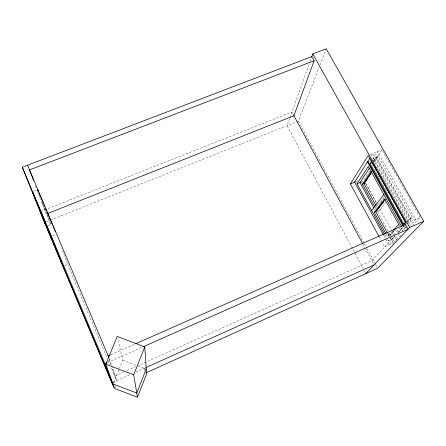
<?xml version="1.0" encoding="UTF-8"?>
<svg xmlns="http://www.w3.org/2000/svg" width="446" height="446" viewBox="0 0 446 446"><rect width="100%" height="100%" fill="white"/><g stroke="black" fill="none" stroke-linecap="round" stroke-linejoin="round"><path stroke-width="0.33" stroke-dasharray="2.23 1.67" d="M289.632 118.491L287.057 125.66L363.858 269.936M289.85 117.872L309.273 63.711M310.187 61.158L311.826 56.592M296.529 121.881L298.424 121.128L319.035 67.524M320.027 64.943L326.238 48.798M114.934 388.042L115.531 386.576M113.602 382.718L119.076 369.204M119.338 368.558L122.728 360.19L117.705 338.508M371.39 155.821L372.817 153.586L410.883 221.55L407.204 225.492M372.672 158.971L377.4 151.673L415.533 219.493L409.919 225.442M372.912 159.294L373.614 158.213L378.18 156.301L412.522 217.453L408.296 222.008L374.601 161.731L378.18 156.301M373.419 161.051L375.894 157.26L410.208 218.473L407.415 221.5M373.514 161.402L376.352 157.064L410.671 218.267L407.41 221.801M374.016 161.865L381.966 149.772L420.171 217.447L412.622 225.358M371.958 165.739L372.722 164.58M369.656 171.147L362.938 181.271L361.16 182.029M384.318 196.636L374.634 209.241L373.441 209.759M380.405 203.053L384.608 197.6M377.467 211.705L379.256 210.925L385.985 202.4M386.219 234.328L387.557 236.77L392.207 231.608M394.002 230.638L389.068 236.101L387.73 233.659M393.996 230.939L389.497 235.912L388.159 233.47M398.49 225.966L399.839 224.477M395.992 229.456L390.579 235.432L387.557 236.77M398.702 226.473L399.605 225.475M387.602 239.68L388.265 240.896L391.019 237.896M393.768 234.897L401.562 226.401M406.969 220.497L407.895 219.493L412.522 217.453M391.276 239.558L393.595 237.043M397.771 232.528L404.26 225.503M394.537 236.246L371.847 260.782L138.277 365.503M397.793 232.728L403.881 226.144L404.912 227.939L407.187 226.93M388.265 240.896L392.564 238.984L394.894 236.469M399.086 231.942L404.684 225.91M399.287 233.955L388.968 244.993L385.634 238.889M402.102 230.944L406.741 225.983M400.882 235.009L393.249 243.081L389.91 236.993M113.217 382.283L130.098 374.69M135.818 372.12L145.48 367.772M124.311 371.763L114.789 376.034L112.018 367.588M126.854 370.626L135.735 366.645M393.851 242.814L384.675 246.906L382.01 242.016M406.858 223.329L420.171 217.447M110.719 354.771L134.904 344.078M405.576 227.939L404.438 228.441L403.435 226.629M107.391 362.659L142.252 347.189M356.064 181.516L358.595 180.44M368.747 161.435L371.306 160.359M370.096 154.723L381.966 149.772M64.821 265.632L67.686 264.45L61.71 248.455M52.411 236.012L55.873 234.613M46.412 221.701L49.645 220.408M50.292 220.151L295.899 122.137M47.928 225.498L50.76 224.366L45.871 211.521M40.787 211.432L291.946 112.035L293.646 115.207M33.712 191.195L36.918 189.94M122.728 360.19L137.318 365.726M137.948 365.965L146.193 369.098M373.614 158.213L407.895 219.493M372.683 160.081L373.692 161.892M374.495 169.369L377.533 174.815M377.873 175.423L378.888 177.24M379.223 177.848L381.586 182.085M382.936 184.51L385.299 188.747M385.639 189.355L388.003 193.592M365.709 183.429L376.424 202.88M376.758 203.488L378.102 205.918M379.775 208.962L391.159 229.629M391.493 230.236L393.84 234.49M394.175 235.098L396.851 239.959M365.731 183.523L376.234 202.595M378.593 209.715L379.256 210.925M361.249 181.99L361.912 183.206M375.237 207.457L375.906 208.667M377.522 211.672L388.901 232.383M389.23 232.918L391.56 237.166M391.895 237.768L392.564 238.984M387.903 233.336L389.609 236.525M384.943 234.819L386.269 237.25M383.632 235.226L385.299 238.281M379.345 237.121L381.681 241.403M298.424 121.128L364.059 243.165M364.388 243.778L366.696 248.071M367.025 248.684L375.27 264.015M375.599 264.629L376.92 267.082M362.905 244.14L374.077 264.935M364.181 270.549L365.82 273.615M109.186 358.3L116.757 380.694L111.093 367.281M50.76 224.366L41.679 202.127M67.686 264.45L107.051 357.698M108.127 360.251L110.017 364.722M38.702 193.904L39.694 196.496M41.679 201.687L46.395 214.013M35.479 185.937L36.226 187.883M37.709 191.769L40.686 199.54M42.693 203.175L43.424 205.104M44.405 207.669L45.626 210.88M113.903 381.977L114.366 383.292M109.242 359.147L111.16 364.99M144.209 368.34L144.409 370.899"/><path stroke-width="0.67" d="M311.609 57.188L312.78 53.933L326.238 48.798L423.7 221.272L377.578 268.308L145.875 372.878M22.3 167.222L104.933 363.752L113.741 387.384L44.466 222.476L22.3 167.222L311.826 56.592L314.135 60.734L293.931 115.731L47.683 213.5M137.48 397.202L146.517 374.172L144.788 346.899L117.231 336.479L105.808 364.209L114.739 388.527L137.48 397.202L133.683 374.807L144.788 346.899M146.193 369.098L136.771 393.043L113.078 384.006M379.016 236.514L350.366 183.93L368.223 155.503L406.222 223.613L404.817 225.13M369.963 158.057L354.598 182.135L383.298 234.618M384.608 234.217L357.006 183.791L368.262 166.458L401.562 226.401M404.879 223.518L403.742 224.02L370.102 163.615L371.858 160.917M369.483 168.042L359.978 182.531L373.943 207.981M374.885 206.872L362.425 184.192L371.039 171.286M371.83 171.76L363.914 183.562L376.05 205.623M364.337 183.378L368.117 177.759M368.87 176.633L370.76 173.823M371.646 210.534L383.844 194.512M385.885 233.721L374.183 212.363L384.591 198.933L398.713 224.377L393.601 230.058M385.322 199.334L375.683 211.711L387.396 233.052M376.535 210.986L377.372 209.91M378.214 208.834L383.672 201.832M403.742 224.02L405.587 222.008M365.82 273.615L409.69 227.488L423.7 221.272M145.987 367.543L374.077 264.935M108.172 355.897L110.084 355.055M135.545 343.799L405.414 224.489L408.045 229.216L142.887 346.904M104.933 363.752L106.778 362.933M374.183 212.363L375.984 211.582M357.006 183.791L360.641 182.247M362.425 184.192L364.806 183.178M350.366 183.93L355.429 181.784M370.102 163.615L372.672 162.539M314.135 60.734L29.525 169.898L33.495 180.279M105.808 364.209L133.683 374.807M312.78 53.933L409.69 227.488M372.354 162.673L405.682 222.409M367.861 161.352L403.569 225.514M367.471 161.97L403.095 226.027M293.585 115.09L362.581 243.527M27.546 165.215L108.936 357.698M37.559 189.695L38.367 191.607M38.908 192.884L39.716 194.802M40.257 196.078L43.223 203.097M44.031 205.015L44.572 206.292M45.654 208.845L46.462 210.763M47.003 212.04L52.667 225.442M53.208 226.719L54.022 228.636M54.557 229.913L55.371 231.825M40.14 211.688L112.041 382.813M46.228 226.178L32.43 191.691L51.257 236.475L63.103 266.34M37.804 190.336L38.289 191.618"/></g></svg>
